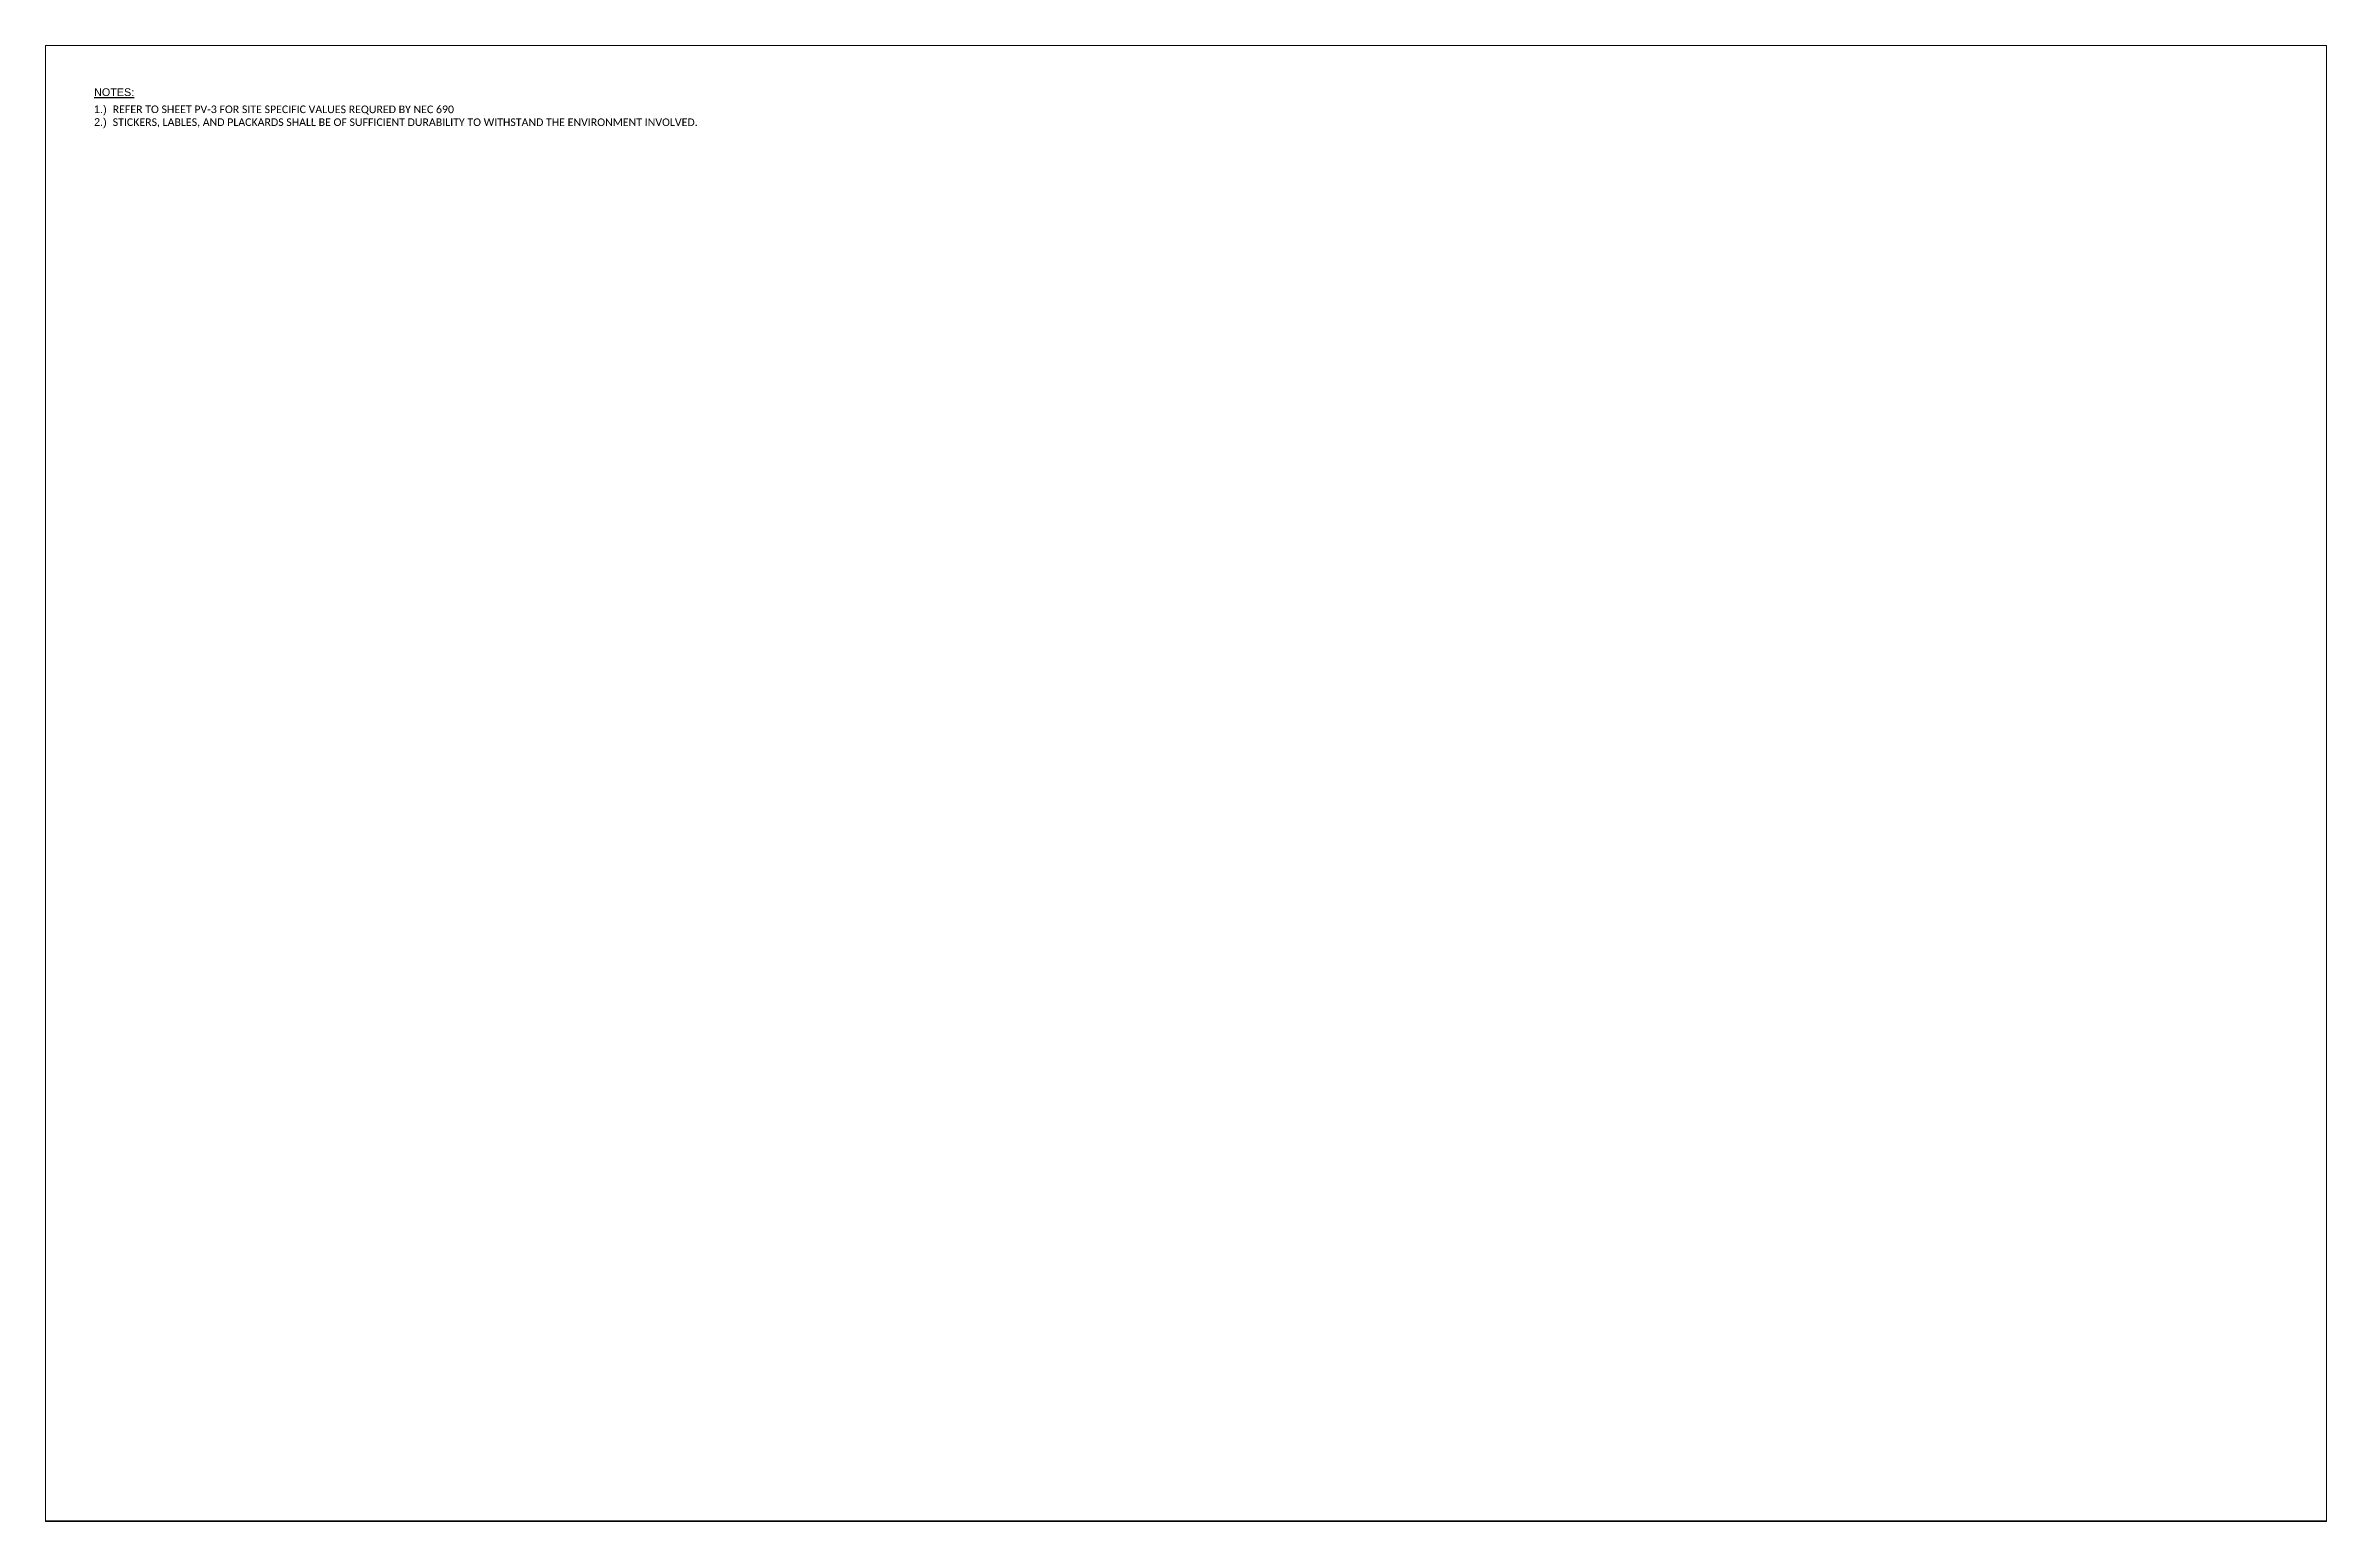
# Paper-space layout 'LABELS' of a CAD drawing. Header units: feet, sheet in inches. Extents: x -0.3 to 16.7, y -0.5 to 10.5.
# The model-space entities are those that its viewports show. They can reach past a viewport. Long polylines and large blocks are cut down to what shows.
import ezdxf

# ---------------------------------------------------------------- set-up
doc = ezdxf.new("R2010")
doc.units = ezdxf.units.FT
doc.header["$MEASUREMENT"] = 0
doc.layers.add('LOCKED (NO PRINT)', color=7, linetype='Continuous', plot=False)
doc.layers.add('Z - TITLEBLOCK TXT', color=7, linetype='Continuous')
doc.styles.add('TITLE BBLOCK TEXT', font='ARIALUNI.TTF')

# ---------------------------------------------------------------- blocks, each defined once
blk = doc.blocks.new('*U242')
at = {"layer": 'LOCKED (NO PRINT)', "color": 7}
blk.add_lwpolyline([(-2074.506, 12976.588), (-2057.835, 12976.588), (-2057.835, 12966.056), (-2074.506, 12966.056)], close=True, dxfattribs=at)

msp = doc.modelspace()

# ---------------------------------------------------------------- linework, layer by layer
at = {"layer": 'LOCKED (NO PRINT)', "color": 7}
msp.add_lwpolyline([(4055.71298, 29871.21402), (4072.3842, 29871.21402), (4072.3842, 29860.68235), (4055.71298, 29860.68235)], close=True, dxfattribs=at)

# ---------------------------------------------------------------- block references
at = {"color": 3}
msp.add_blockref('*U242', (6130.2192, 16894.62652), dxfattribs=at)

psp = doc.layouts.new('LABELS')

# ---------------------------------------------------------------- texts
at = {"layer": 'Z - TITLEBLOCK TXT', "color": 7, "attachment_point": 1, "rotation": 359.9886, "style": 'TITLE BBLOCK TEXT'}
for s, width, insert, char_height in [('{\\fArial Unicode MS|b0|i0|c0|p34;\\L\\C256;NOTES:}', 4.74529, (0.043, 10.22), 0.05746), ('{\\fArial Unicode MS|b0|i0|c0|p34;1.)  \\fCalibri|b0|i0|c0|p34;\\H0.98545x;REFER TO SHEET PV-3 FOR SITE SPECIFIC VALUES REQURED BY NEC 690\\P\\pi-0.057459,l0.057459,t0.057459,1.7238;\\fArial Unicode MS|b0|i0|c0|p34;\\H1.0148x;2.)  \\fCalibri|b0|i0|c0|p34;\\H0.98542x;STICKERS, LABLES, AND PLACKARDS SHALL BE OF SUFFICIENT DURABILITY TO WITHSTAND THE ENVIRONMENT INVOLVED.}', 4.5378, (0.043, 10.093), 0.057459)]:
    psp.add_mtext_dynamic_manual_height_columns(s, width=width, gutter_width=1, heights=[0], dxfattribs=dict(at, insert=insert, char_height=char_height))

# ---------------------------------------------------------------- viewports
at = {"layer": 'Defpoints', "color": 7, "view_target_point": (4064.43224, 29866.19642)}
psp.add_viewport(center=(8.178, 5.041), size=(16.993, 10.995), view_center_point=(-0.38365, -0.24825), view_height=10.5316667, dxfattribs=at)

doc.saveas('drawing.dxf')
